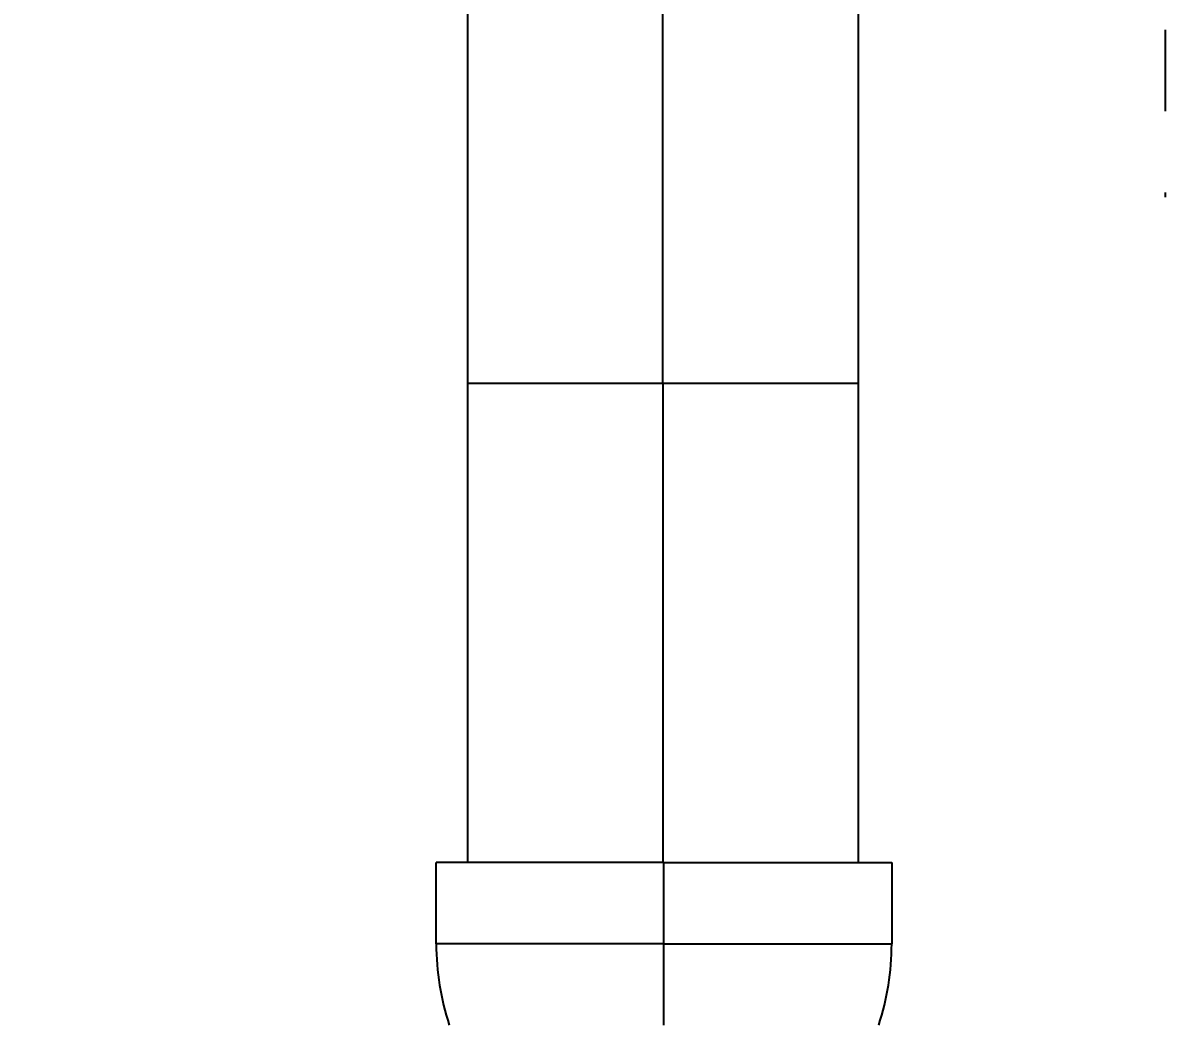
# Model space of a CAD drawing. Extents: x 0 to 1354, y 0 to 992.
# Drawn here: x 782.94 to 818.05, y 190.84 to 221.66 of the extents above; entities that cross this region are included whole.
import ezdxf

# ---------------------------------------------------------------- set-up
doc = ezdxf.new("R2010")
doc.units = 0
doc.header["$LTSCALE"] = 10
doc.header["$MEASUREMENT"] = 0
doc.header["$PDMODE"] = 3
doc.header["$PDSIZE"] = -10
doc.linetypes.add('CENTER', pattern=[2, 1.25, -0.25, 0.25, -0.25])
doc.layers.get('0').update_dxf_attribs({"linetype": 'CONTINUOUS'})
doc.layers.get('DEFPOINTS').update_dxf_attribs({"linetype": 'CONTINUOUS'})
doc.layers.add('1', color=7, linetype='CONTINUOUS')
doc.layers.add('W', color=7, linetype='CONTINUOUS')
doc.styles.add('Daelim Dimension', font='')
doc.styles.get('Daelim Dimension').set_extended_font_data('나눔고딕')
doc.dimstyles.new('DEFAULT', dxfattribs={"dimscale": 2, "dimtxt": 2, "dimasz": 2, "dimexe": 0, "dimexo": 2, "dimgap": 1, "dimtad": 1, "dimdec": 1, "dimzin": 9, "dimdsep": 46, "dimtxsty": 'Daelim Dimension', "dimcen": 0.5, "dimclrd": 252, "dimclre": 252, "dimclrt": 3, "dimadec": 1, "dimazin": 0, "dimtfac": 1, "dimtdec": 1, "dimtix": 1, "dimtmove": 0, "dimatfit": 3, "dimfxl": 1, "dimtolj": 1, "dimtzin": 1, "dimlwd": 9, "dimlwe": 9, "dimarcsym": 0})

# ---------------------------------------------------------------- blocks, each defined once
blk = doc.blocks.new('*D7')
at = {"color": 5, "lineweight": 9, "ltscale": 0.5, "transparency": 16777216}
for p, q in [((595.612, 281.168), (587.669, 281.168)), ((587.669, 277.168), (587.669, 165.343)), ((786.867, 161.343), (587.669, 161.343))]:
    blk.add_line(p, q, dxfattribs=at)
at = {"color": 5, "ltscale": 0.5, "transparency": 16777216}
for points in [[(587.002, 277.168), (588.336, 277.168), (587.669, 281.168)], [(587.002, 165.343), (588.336, 165.343), (587.669, 161.343)]]:
    blk.add_solid(points, dxfattribs=at)
at = {"layer": 'DEFPOINTS', "color": 0, "ltscale": 0.5, "transparency": 16777216}
for p in [(599.612, 281.168), (587.669, 161.343), (790.867, 161.343)]:
    blk.add_point(p, dxfattribs=at)
at = {"color": 7, "ltscale": 0.5, "transparency": 16777216, "insert": (580.218, 221.255), "char_height": 10, "attachment_point": 5, "rotation": 90, "style": 'Daelim Dimension'}
blk.add_mtext('\\A1;350', dxfattribs=at)

msp = doc.modelspace()

# ---------------------------------------------------------------- linework, layer by layer
at = {"layer": '1', "color": 7, "linetype": 'Continuous', "lineweight": -3}
for p, q in [((802.611, 210.578), (802.611, 227.714)), ((796.611, 210.578), (796.611, 224.91)), ((808.611, 224.878), (808.611, 210.578)), ((796.611, 210.578), (802.611, 210.578)), ((796.611, 195.843), (796.611, 210.578)), ((802.611, 210.578), (802.611, 195.843)), ((802.611, 210.578), (808.611, 210.578)), ((808.611, 210.578), (808.611, 195.843)), ((802.644, 195.843), (795.644, 195.843)), ((795.644, 193.341), (795.644, 195.843)), ((802.644, 195.843), (809.644, 195.843)), ((802.644, 193.341), (802.644, 195.843)), ((809.644, 195.843), (809.644, 193.341)), ((802.644, 193.341), (795.644, 193.341)), ((802.644, 193.341), (809.644, 193.341)), ((802.644, 190.843), (802.644, 193.341))]:
    msp.add_line(p, q, dxfattribs=at)
for centre, start, end in [((803.644, 193.341), 180, 198.1949), ((801.644, 193.341), 341.8051, 0)]:
    msp.add_arc(centre, 8, start, end, dxfattribs=at)
at = {"layer": 'W', "color": 1, "linetype": 'CENTER', "lineweight": -3}
msp.add_line((818.05, 296.44), (818.05, 216.299), dxfattribs=at)

# ---------------------------------------------------------------- dimensions: what is measured, and where the dimension line sits
at = {"color": 5, "ltscale": 0.5}
dim = msp.add_linear_dim(base=(587.669, 161.343), p1=(599.612, 281.168), p2=(790.867, 161.343), angle=90, text='350', dimstyle='DEFAULT', override={"dimtxt": 5, "dimdec": 0, "dimclrd": 5, "dimclre": 5, "dimclrt": 7}, dxfattribs=at)
dim.commit()
dim.dimension.update_dxf_attribs({"geometry": '*D7', "text_midpoint": (580.218, 221.255)})

doc.saveas('drawing.dxf')
